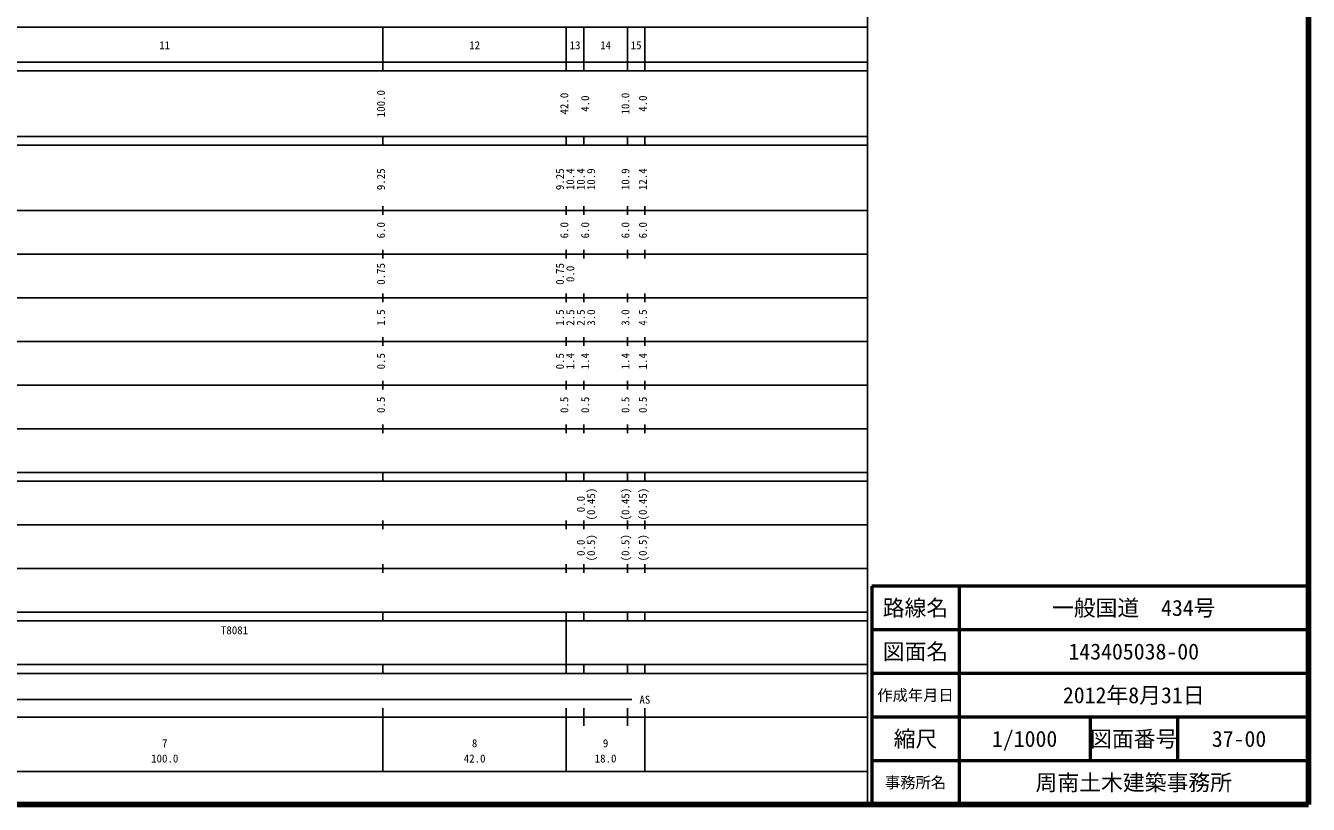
# Model space of a CAD drawing. Units: millimetres on the paper, enlarged 1000 times. Extents: x 40000 to 680000, y 20000 to 380000.
# Drawn here: x 386139 to 680000, y 20000 to 198357 of the extents above; entities that cross this region are included whole.
import ezdxf
from ezdxf.enums import TextEntityAlignment as Align

# ---------------------------------------------------------------- set-up
doc = ezdxf.new("R2010")
doc.units = ezdxf.units.MM
doc.header["$LTSCALE"] = 1000
for name, color, linetype, lineweight in [('M-TTL', 2, 'Continuous', 140), ('M-TTL-BAND', 7, 'Continuous', 25), ('M-TTL-FRAM', 2, 'Continuous', 50), ('M-TTL-LINE', 7, 'Continuous', 50)]:
    doc.layers.add(name, color=color, linetype=linetype, lineweight=lineweight)
doc.layers.add('M-TTL-TXT', color=7, linetype='Continuous')
doc.styles.add('ＭＳ ゴシック', font='')
doc.styles.get('ＭＳ ゴシック').set_extended_font_data('MS Gothic')

msp = doc.modelspace()

# ---------------------------------------------------------------- linework, layer by layer
at = {"layer": 'M-TTL'}
for p, q in [((680000, 20000), (680000, 380000)), ((40000, 20000), (680000, 20000))]:
    msp.add_line(p, q, dxfattribs=at)
at = {"layer": 'M-TTL-BAND'}
for p, q in [((579000, 20000), (579000, 370000)), ((68000, 198000), (579000, 198000)), ((468000, 188000), (468000, 198000)), ((510000, 188000), (510000, 198000)), ((514000, 188000), (514000, 198000)), ((524000, 188000), (524000, 198000)), ((528000, 188000), (528000, 198000)), ((40000, 190000), (579000, 190000)), ((40000, 188000), (579000, 188000)), ((40000, 173000), (579000, 173000)), ((40000, 171000), (579000, 171000)), ((468000, 171000), (468000, 173000)), ((510000, 171000), (510000, 173000)), ((514000, 171000), (514000, 173000)), ((524000, 171000), (524000, 173000)), ((528000, 171000), (528000, 173000)), ((40000, 156000), (579000, 156000)), ((468000, 155000), (468000, 157000)), ((510000, 155000), (510000, 157000)), ((514000, 155000), (514000, 157000)), ((524000, 155000), (524000, 157000)), ((528000, 155000), (528000, 157000)), ((468000, 145000), (468000, 147000)), ((510000, 145000), (510000, 147000)), ((514000, 145000), (514000, 147000)), ((524000, 145000), (524000, 147000)), ((528000, 145000), (528000, 147000)), ((46000, 146000), (579000, 146000)), ((52000, 136000), (579000, 136000)), ((468000, 135000), (468000, 137000)), ((510000, 135000), (510000, 137000)), ((514000, 135000), (514000, 137000)), ((524000, 135000), (524000, 137000)), ((528000, 135000), (528000, 137000)), ((468000, 125000), (468000, 127000)), ((510000, 125000), (510000, 127000)), ((514000, 125000), (514000, 127000)), ((524000, 125000), (524000, 127000)), ((528000, 125000), (528000, 127000)), ((46000, 126000), (579000, 126000)), ((52000, 116000), (579000, 116000)), ((468000, 115000), (468000, 117000)), ((510000, 115000), (510000, 117000)), ((514000, 115000), (514000, 117000)), ((524000, 115000), (524000, 117000)), ((528000, 115000), (528000, 117000)), ((46000, 106000), (579000, 106000)), ((468000, 105000), (468000, 107000)), ((510000, 105000), (510000, 107000)), ((514000, 105000), (514000, 107000)), ((524000, 105000), (524000, 107000)), ((528000, 105000), (528000, 107000)), ((40000, 96000), (579000, 96000)), ((468000, 94000), (468000, 96000)), ((510000, 94000), (510000, 96000)), ((514000, 94000), (514000, 96000)), ((524000, 94000), (524000, 96000)), ((528000, 94000), (528000, 96000)), ((40000, 94000), (579000, 94000)), ((49000, 84000), (579000, 84000)), ((468000, 83000), (468000, 85000)), ((510000, 83000), (510000, 85000)), ((514000, 83000), (514000, 85000)), ((524000, 83000), (524000, 85000)), ((528000, 83000), (528000, 85000)), ((40000, 74000), (579000, 74000)), ((468000, 73000), (468000, 75000)), ((510000, 73000), (510000, 75000)), ((514000, 73000), (514000, 75000)), ((524000, 73000), (524000, 75000)), ((528000, 73000), (528000, 75000)), ((40000, 64000), (579000, 64000)), ((40000, 62000), (579000, 62000)), ((468000, 62000), (468000, 64000)), ((510000, 62000), (510000, 64000)), ((510000, 52000), (510000, 62000)), ((514000, 62000), (514000, 64000)), ((524000, 62000), (524000, 64000)), ((528000, 62000), (528000, 64000)), ((40000, 52000), (579000, 52000)), ((40000, 50000), (579000, 50000)), ((468000, 50000), (468000, 52000)), ((510000, 50000), (510000, 52000)), ((514000, 50000), (514000, 52000)), ((524000, 50000), (524000, 52000)), ((528000, 50000), (528000, 52000)), ((71000, 44000), (525000, 44000)), ((468000, 27500), (468000, 42000)), ((510000, 27500), (510000, 42000)), ((514000, 38000), (514000, 42000)), ((524000, 38000), (524000, 42000)), ((528000, 27500), (528000, 42000)), ((40000, 40000), (579000, 40000)), ((68000, 27500), (579000, 27500))]:
    msp.add_line(p, q, dxfattribs=at)
at = {"layer": 'M-TTL-FRAM'}
for p, q in [((680000, 70000), (580000, 70000)), ((580000, 70000), (580000, 20000))]:
    msp.add_line(p, q, dxfattribs=at)
at = {"layer": 'M-TTL-LINE'}
for p, q in [((600000, 70000), (600000, 20000)), ((680000, 60000), (580000, 60000)), ((680000, 50000), (580000, 50000)), ((680000, 40000), (580000, 40000)), ((630000, 40000), (630000, 30000)), ((650000, 40000), (650000, 30000)), ((680000, 30000), (580000, 30000))]:
    msp.add_line(p, q, dxfattribs=at)

# ---------------------------------------------------------------- texts
at = {"layer": 'M-TTL-BAND', "style": 'ＭＳ ゴシック'}
for s, p in [('11', (418000, 192405)), ('12', (489000, 192405)), ('13', (512000, 192405)), ('14', (519000, 192405)), ('15', (526000, 192405)), ('AS', (528000, 42500)), ('7', (418000, 32523)), ('8', (489000, 32523)), ('9', (519000, 32523)), ('100.0', (418000, 29033)), ('42.0', (489000, 29033)), ('18.0', (519000, 29033))]:
    msp.add_text(s, height=1833, dxfattribs=at).set_placement(p, align=Align.BOTTOM_CENTER)
for s, p in [('100.0', (469000, 180500)), ('42.0', (511000, 180500)), ('4.0', (515780, 180500)), ('10.0', (525000, 180500)), ('4.0', (529000, 180500)), ('9.25', (469000, 163174)), ('9.25', (510000, 163174)), ('10.4', (512370, 163174)), ('10.4', (514780, 163174)), ('10.9', (517150, 163174)), ('10.9', (525000, 163174)), ('12.4', (529000, 163174)), ('6.0', (469000, 151500)), ('6.0', (511000, 151500)), ('6.0', (515780, 151500)), ('6.0', (525000, 151500)), ('6.0', (529000, 151500)), ('0.75', (469000, 141500)), ('0.75', (510000, 141500)), ('0.0', (512370, 141500)), ('1.5', (469000, 131500)), ('1.5', (510000, 131500)), ('2.5', (512370, 131500)), ('2.5', (514780, 131500)), ('3.0', (517150, 131500)), ('3.0', (525000, 131500)), ('4.5', (529000, 131500)), ('0.5', (469000, 121500)), ('0.5', (510000, 121500)), ('1.4', (512370, 121500)), ('1.4', (515780, 121500)), ('1.4', (525000, 121500)), ('1.4', (529000, 121500)), ('0.5', (469000, 111500)), ('0.5', (511000, 111500)), ('0.5', (515780, 111500)), ('0.5', (525000, 111500)), ('0.5', (529000, 111500)), ('(0.45)', (517150, 88764)), ('(0.45)', (525000, 88764)), ('(0.45)', (529000, 88764)), ('0.0', (514780, 88764)), ('0.0', (514780, 78764)), ('(0.5)', (517150, 78764)), ('(0.5)', (525000, 78764)), ('(0.5)', (529000, 78764))]:
    msp.add_text(s, height=1833, rotation=90, dxfattribs=at).set_placement(p, align=Align.BOTTOM_CENTER)
msp.add_text('T8081', height=1833, dxfattribs=at).set_placement((430875, 58405), align=Align.BOTTOM_LEFT)
at = {"layer": 'M-TTL-TXT', "style": 'ＭＳ ゴシック'}
for s, height, p in [('路線名', 3666, (590000, 65000)), ('路線名', 3666, (590000, 65000)), ('一般国道\u3000434号', 3666, (640000, 65000)), ('図面名', 3666, (590000, 55000)), ('図面名', 3666, (590000, 55000)), ('143405038-00', 3666, (640000, 55000)), ('2012年8月31日', 3666, (640000, 45000)), ('作成年月日', 2566, (590000, 45000)), ('作成年月日', 2566, (590000, 45000)), ('縮尺', 3666, (590000, 35000)), ('縮尺', 3666, (590000, 35000)), ('1/1000', 3666, (615000, 35000)), ('図面番号', 3666, (640000, 35000)), ('図面番号', 3666, (640000, 35000)), ('37-00', 3666, (664125, 35000)), ('事務所名', 2566, (590000, 25000)), ('事務所名', 2566, (590000, 25000)), ('周南土木建築事務所', 3666, (640000, 25000))]:
    msp.add_text(s, height=height, dxfattribs=at).set_placement(p, align=Align.MIDDLE_CENTER)

doc.saveas('drawing.dxf')
